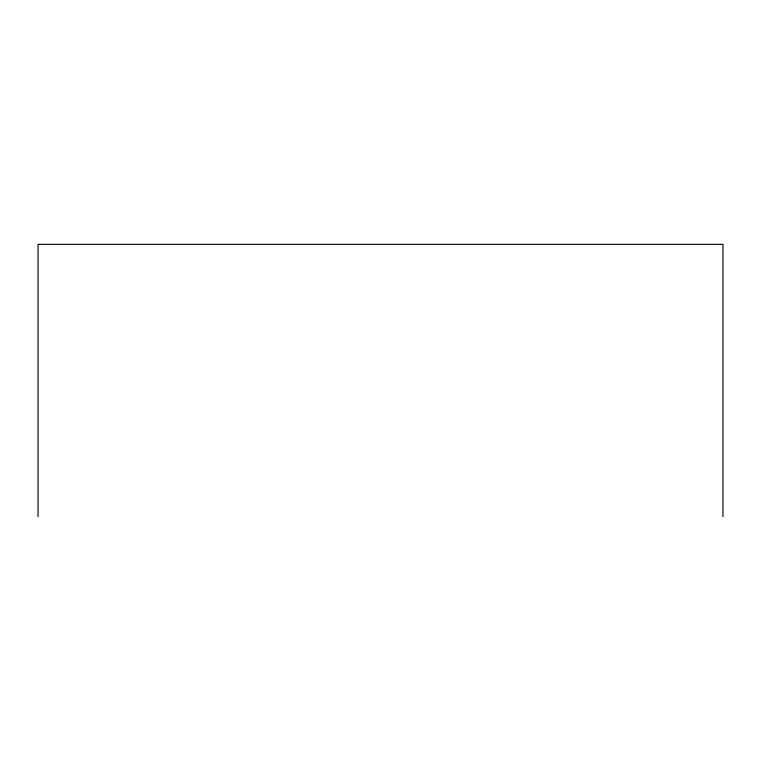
<?xml version="1.0" encoding="UTF-8"?>
<svg xmlns="http://www.w3.org/2000/svg" width="761" height="761" viewBox="0 0 761 761"><rect width="100%" height="100%" fill="white"/><g stroke="black" fill="none" stroke-linecap="round" stroke-linejoin="round"><path stroke-width="1.14" d="M722.95 516.662L722.95 244.338L38.05 244.338L38.05 516.662"/></g></svg>
